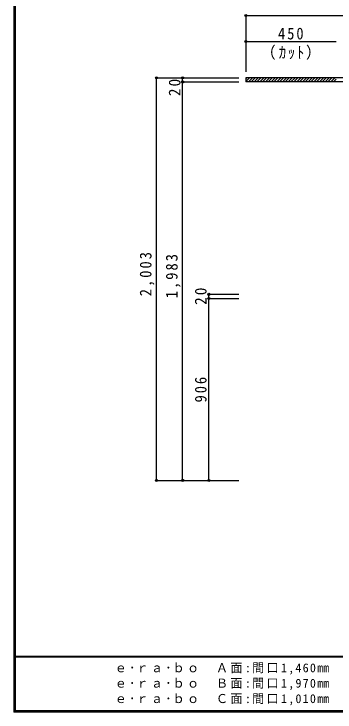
# Model space of a CAD drawing. Units: millimetres at full size, sheet at 1:20. Extents: x -8210 to 8210, y -5841 to 5773.
# Drawn here: x 410 to 2008, y 187 to 3661 of the extents above; entities that cross this region are included whole.
import ezdxf

# ---------------------------------------------------------------- set-up
doc = ezdxf.new("R2010")
doc.units = ezdxf.units.MM
doc.header["$LTSCALE"] = 20
doc.header["$PDMODE"] = 32
doc.header["$PDSIZE"] = 10
for name, color, linetype in [('0-2_本体', 2, 'Continuous'), ('0-B_寸法', 7, 'Continuous'), ('0-C_ハッチ', 4, 'Continuous'), ('F-1_枠', 6, 'Continuous'), ('F-A_文字', 7, 'Continuous')]:
    doc.layers.add(name, color=color, linetype=linetype)
doc.styles.add('ＭＳ ゴシック', font='')
doc.styles.get('ＭＳ ゴシック').set_extended_font_data('MS Gothic')

msp = doc.modelspace()

# ---------------------------------------------------------------- linework, layer by layer
at = {"layer": '0-2_本体', "color": 3}
for p, q in [((3984.71, 3342.77), (1564.71, 3342.77)), ((1564.71, 3342.77), (1564.71, 3322.77)), ((3984.71, 3322.77), (1564.71, 3322.77))]:
    msp.add_line(p, q, dxfattribs=at)
at = {"layer": '0-B_寸法', "color": 4}
for p, q in [((1564.71, 3653.77), (3984.71, 3653.77)), ((1564.71, 3653.77), (1564.71, 3523.77)), ((1564.71, 3523.77), (2014.71, 3523.77)), ((1564.71, 3523.77), (1564.71, 3373.77)), ((1119.71, 3342.77), (1529.71, 3342.77)), ((1119.71, 1339.77), (1119.71, 3342.77)), ((1249.71, 3322.77), (1249.71, 3342.77)), ((1249.71, 3342.77), (1379.71, 3342.77)), ((1249.71, 3322.77), (1529.71, 3322.77)), ((1249.71, 1339.77), (1249.71, 3322.77)), ((1379.71, 2245.77), (1379.71, 2265.77)), ((1379.71, 2265.77), (1529.71, 2265.77)), ((1379.71, 1339.77), (1379.71, 2245.77)), ((1379.71, 2245.77), (1529.71, 2245.77)), ((1119.71, 1339.77), (1529.71, 1339.77)), ((1249.71, 1339.77), (1379.71, 1339.77)), ((1379.71, 1339.77), (1529.71, 1339.77))]:
    msp.add_line(p, q, dxfattribs=at)
at = {"layer": '0-B_寸法'}
for p in [(1564.71, 3653.77), (1564.71, 3523.77), (1119.71, 3342.77), (1249.71, 3342.77), (1249.71, 3322.77), (1379.71, 2265.77), (1379.71, 2245.77), (1119.71, 1339.77), (1249.71, 1339.77), (1379.71, 1339.77)]:
    msp.add_point(p, dxfattribs=at)
at = {"layer": '0-C_ハッチ'}
for p, q in [((1564.71, 3324.61), (1582.87, 3342.77)), ((1564.71, 3338.75), (1568.73, 3342.77)), ((1577.02, 3322.77), (1597.02, 3342.77)), ((1591.16, 3322.77), (1611.16, 3342.77)), ((1605.3, 3322.77), (1625.3, 3342.77)), ((1619.44, 3322.77), (1639.44, 3342.77)), ((1633.58, 3322.77), (1653.58, 3342.77)), ((1647.73, 3322.77), (1667.73, 3342.77)), ((1661.87, 3322.77), (1681.87, 3342.77)), ((1676.01, 3322.77), (1696.01, 3342.77)), ((1690.15, 3322.77), (1710.15, 3342.77)), ((1704.29, 3322.77), (1724.29, 3342.77)), ((1718.44, 3322.77), (1738.44, 3342.77)), ((1732.58, 3322.77), (1752.58, 3342.77)), ((1746.72, 3322.77), (1766.72, 3342.77)), ((1760.86, 3322.77), (1780.86, 3342.77)), ((1775.01, 3322.77), (1795.01, 3342.77)), ((1789.15, 3322.77), (1809.15, 3342.77)), ((1803.29, 3322.77), (1823.29, 3342.77)), ((1817.43, 3322.77), (1837.43, 3342.77)), ((1831.57, 3322.77), (1851.57, 3342.77)), ((1845.72, 3322.77), (1865.72, 3342.77)), ((1859.86, 3322.77), (1879.86, 3342.77)), ((1874, 3322.77), (1894, 3342.77)), ((1888.14, 3322.77), (1908.14, 3342.77)), ((1902.28, 3322.77), (1922.28, 3342.77)), ((1916.43, 3322.77), (1936.43, 3342.77)), ((1930.57, 3322.77), (1950.57, 3342.77)), ((1944.71, 3322.77), (1964.71, 3342.77)), ((1958.85, 3322.77), (1978.85, 3342.77)), ((1973, 3322.77), (1993, 3342.77)), ((1987.14, 3322.77), (2007.14, 3342.77)), ((2001.28, 3322.77), (2014.71, 3336.2))]:
    msp.add_line(p, q, dxfattribs=at)
at = {"layer": 'F-1_枠'}
for p, q in [((410, 5773.33), (410, 186.67)), ((413.33, 5773.33), (413.33, 186.67)), ((416.67, 5773.33), (416.67, 186.67)), ((8210, 463.33), (410, 463.33)), ((8210, 460), (410, 460)), ((8210, 193.33), (410, 193.33)), ((8210, 190), (410, 190)), ((8210, 186.67), (410, 186.67))]:
    msp.add_line(p, q, dxfattribs=at)

# ---------------------------------------------------------------- texts
at = {"layer": '0-B_寸法', "char_height": 58.65, "attachment_point": 7, "style": 'ＭＳ ゴシック'}
for s, insert in [('\\T1.27;\\W0.9;450', (1724.71, 3533.77)), ('\\T1.19;\\W0.95;（ｶｯﾄ）', (1637.21, 3432.98))]:
    msp.add_mtext(s, dxfattribs=dict(at, insert=insert))
at = {"layer": '0-B_寸法', "char_height": 58.65, "attachment_point": 7, "rotation": 90, "style": 'ＭＳ ゴシック'}
for s, insert in [('\\T1.27;\\W0.95;20', (1239.71, 3252.3)), ('\\T1.28;\\W0.9;2,003', (1109.71, 2256.27)), ('\\T1.28;\\W0.9;1,983', (1239.71, 2246.27)), ('\\T1.27;\\W0.95;20', (1369.71, 2213.27)), ('\\T1.27;\\W0.9;906', (1369.71, 1727.77))]:
    msp.add_mtext(s, dxfattribs=dict(at, insert=insert))
at = {"layer": 'F-A_文字', "char_height": 43.99, "attachment_point": 7, "style": 'ＭＳ ゴシック'}
for s, insert in [('\\T1.2;ｅ･ｒａ･ｂｏ\u3000Ａ面:間口1,460㎜\u3000奥行450㎜\u3000設置条件:両壁ｘ床置き', (911.64, 373.33)), ('\\T1.2;ｅ･ｒａ･ｂｏ\u3000Ｂ面:間口1,970㎜\u3000奥行450㎜\u3000設置条件:両壁ｘ床置き', (911.64, 296.67)), ('\\T1.2;ｅ･ｒａ･ｂｏ\u3000Ｃ面:間口1,010㎜\u3000奥行450㎜\u3000設置条件:両壁ｘ床置き', (911.64, 220))]:
    msp.add_mtext(s, dxfattribs=dict(at, insert=insert))

doc.saveas('drawing.dxf')
